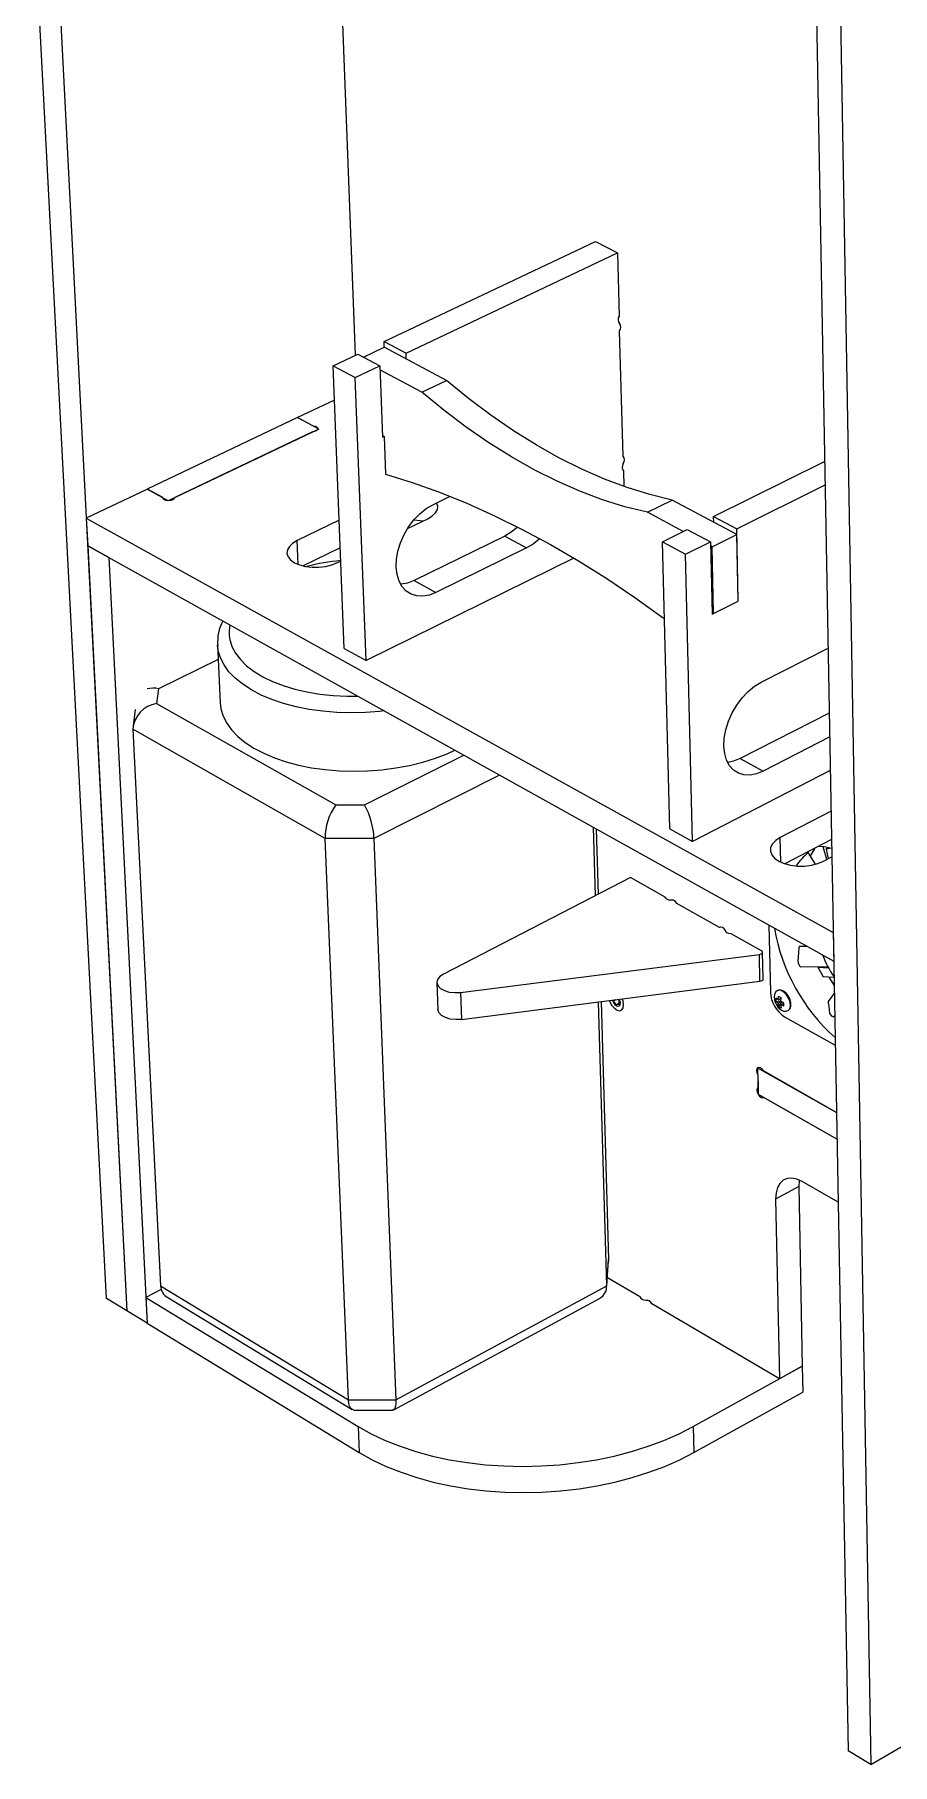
# Model space of a CAD drawing. Extents: x 0 to 158, y 0 to 202.
# Drawn here: x 57.3 to 92.7, y 82.8 to 154.2 of the extents above; entities that cross this region are included whole.
import ezdxf

# ---------------------------------------------------------------- set-up
doc = ezdxf.new("R2010")
doc.units = 0
doc.layers.get('0').update_dxf_attribs({"linetype": 'CONTINUOUS'})

msp = doc.modelspace()

# ---------------------------------------------------------------- linework, layer by layer
at = {"color": 7, "linetype": 'CONTINUOUS'}
for p, q in [((89.128, 178.82), (90.871, 83.356)), ((90.179, 177.009), (91.8, 82.79)), ((70.55, 140.945), (69.689, 163.005)), ((60.276, 102.02), (57.303, 158.913)), ((58.215, 157.961), (61.113, 101.51)), ((71.72, 141.5), (80.443, 145.633)), ((80.443, 145.633), (81.355, 145.163)), ((72.631, 141.017), (81.355, 145.163)), ((81.355, 145.163), (81.426, 142.555)), ((81.43, 142.254), (81.393, 142.305)), ((71.72, 141.5), (72.631, 141.017)), ((71.729, 141.264), (71.72, 141.5)), ((81.583, 136.775), (81.442, 141.939)), ((69.615, 140.502), (70.637, 140.987)), ((70.637, 140.987), (71.547, 140.502)), ((70.877, 140.859), (71.729, 141.264)), ((74.296, 139.901), (71.729, 141.264)), ((72.639, 140.781), (72.631, 141.017)), ((69.615, 140.502), (70.525, 140.016)), ((70.082, 128.834), (69.615, 140.502)), ((70.525, 140.016), (71.547, 140.502)), ((70.981, 128.336), (70.525, 140.016)), ((71.547, 140.502), (71.659, 137.557)), ((73.276, 139.414), (71.554, 140.331)), ((73.276, 139.414), (74.296, 139.901)), ((69.672, 139.084), (68.155, 138.362)), ((68.155, 138.362), (61.949, 135.408)), ((69.025, 137.893), (62.818, 134.931)), ((68.772, 137.773), (63.092, 135.061)), ((69.025, 137.893), (68.155, 138.362)), ((68.155, 138.362), (68.794, 138.018)), ((71.657, 137.623), (71.723, 137.588)), ((71.659, 137.557), (71.723, 137.588)), ((71.723, 137.588), (71.782, 136.035)), ((85.319, 134.285), (89.9, 136.553)), ((81.6, 136.166), (81.617, 135.52)), ((61.958, 135.412), (59.434, 134.211)), ((62.818, 134.931), (61.949, 135.408)), ((62.596, 135.061), (61.958, 135.412)), ((73.734, 134.768), (74.447, 135.115)), ((82.585, 134.455), (83.605, 134.958)), ((86.277, 133.539), (83.605, 134.958)), ((86.272, 133.779), (89.918, 135.59)), ((59.434, 134.211), (90.255, 117.115)), ((59.434, 134.211), (59.493, 133.073)), ((72.695, 133.788), (73.524, 134.192)), ((84.067, 133.665), (82.585, 134.455)), ((85.319, 134.285), (86.272, 133.779)), ((85.324, 134.045), (85.319, 134.285)), ((69.87, 134.125), (68.138, 133.286)), ((83.209, 133.24), (84.234, 133.747)), ((84.234, 133.747), (85.186, 133.24)), ((85.256, 133.032), (86.277, 133.539)), ((86.338, 130.793), (86.272, 133.779)), ((86.338, 130.793), (86.277, 133.539)), ((60.36, 132.59), (59.493, 133.073)), ((59.493, 133.073), (61.113, 101.51)), ((59.493, 133.073), (90.276, 115.937)), ((69.916, 132.987), (68.388, 132.244)), ((76.703, 133.474), (72.962, 131.642)), ((77.604, 132.987), (73.863, 131.15)), ((76.703, 133.474), (77.604, 132.987)), ((83.512, 121.397), (83.209, 133.24)), ((83.209, 133.24), (84.162, 132.731)), ((84.162, 132.731), (85.186, 133.24)), ((85.186, 133.24), (85.256, 130.25)), ((85.256, 133.032), (85.19, 133.066)), ((85.32, 130.282), (85.256, 133.032)), ((60.36, 132.59), (61.953, 100.997)), ((69.799, 132.378), (69.937, 132.445)), ((79.552, 132.564), (70.981, 128.336)), ((84.453, 120.875), (84.162, 132.731)), ((72.962, 131.642), (73.863, 131.15)), ((85.256, 130.25), (86.338, 130.793)), ((85.32, 130.282), (86.338, 130.793)), ((85.255, 130.317), (85.32, 130.282)), ((64.854, 128.983), (64.963, 126.589)), ((70.082, 128.834), (70.981, 128.336)), ((87.282, 127.449), (90.041, 128.849)), ((62.418, 127.173), (62.335, 126.564)), ((62.335, 126.564), (69.737, 122.38)), ((61.458, 126.32), (61.364, 125.643)), ((90.09, 126.17), (86.418, 124.292)), ((69.297, 120.997), (61.357, 125.507)), ((61.357, 125.507), (62.499, 102.539)), ((90.108, 125.186), (87.36, 123.777)), ((86.418, 124.292), (87.36, 123.777)), ((90.133, 123.802), (84.453, 120.875)), ((69.737, 122.38), (70.915, 122.38)), ((90.163, 122.124), (88.067, 121.038)), ((80.439, 118.63), (80.357, 121.459)), ((80.473, 121.395), (80.551, 118.688)), ((83.512, 121.397), (84.453, 120.875)), ((71.305, 120.997), (69.297, 120.997)), ((70.252, 97.835), (69.297, 120.997)), ((71.305, 120.997), (72.209, 97.835)), ((90.185, 120.958), (88.253, 119.954)), ((89.987, 120.13), (89.833, 120.654)), ((90.186, 120.913), (90.143, 120.937)), ((89.526, 119.933), (89.223, 120.413)), ((89.849, 120.058), (90.198, 120.24)), ((89.958, 120.558), (90.048, 120.161)), ((81.893, 119.38), (74.178, 115.402)), ((83.326, 118.579), (81.893, 119.38)), ((83.326, 118.579), (83.326, 118.566)), ((85.565, 117.329), (83.8, 118.315)), ((85.583, 117.338), (85.565, 117.329)), ((87.293, 116.363), (86.042, 117.062)), ((87.602, 117.426), (87.661, 114.657)), ((90.255, 117.115), (90.276, 115.937)), ((89.195, 116.539), (88.848, 116.538)), ((74.882, 114.646), (87.205, 116.213)), ((87.229, 115.102), (87.205, 116.213)), ((87.361, 115.193), (87.337, 116.304)), ((88.92, 115.705), (90.032, 115.707)), ((89.622, 115.684), (89.665, 115.706)), ((89.622, 115.684), (90.06, 115.656)), ((73.904, 115.052), (73.944, 113.939)), ((74.922, 113.532), (87.229, 115.102)), ((90.289, 115.265), (89.831, 115.294)), ((90.076, 115.279), (90.295, 114.929)), ((74.882, 114.646), (74.922, 113.532)), ((80.907, 102.539), (80.566, 114.252)), ((80.679, 114.267), (80.987, 103.624)), ((81.179, 114.33), (81.18, 114.29)), ((81.282, 114.344), (81.18, 114.29)), ((81.18, 114.29), (81.304, 114.135)), ((81.382, 114.356), (81.418, 114.31)), ((81.418, 114.326), (81.392, 114.358)), ((81.422, 114.153), (81.418, 114.326)), ((87.979, 114.339), (87.883, 114.409)), ((87.886, 114.269), (88.091, 114.292)), ((87.982, 114.199), (87.886, 114.269)), ((87.979, 114.339), (87.991, 114.483)), ((87.979, 114.339), (88.104, 114.405)), ((87.982, 114.199), (88.11, 114.267)), ((88.138, 114.253), (88, 114.071)), ((88.093, 114.275), (88.105, 114.419)), ((90.3, 114.627), (90.043, 114.268)), ((81.421, 114.196), (81.304, 114.135)), ((81.304, 114.135), (81.422, 114.153)), ((88.096, 114.135), (88.219, 114.2)), ((88.244, 113.642), (90.34, 112.463)), ((90.288, 113.642), (90.318, 113.683)), ((87.148, 111.546), (87.133, 111.538)), ((87.133, 111.538), (90.39, 109.692)), ((87.133, 111.538), (87.157, 110.44)), ((90.39, 109.692), (87.371, 111.403)), ((87.139, 111.247), (87.151, 110.731)), ((87.157, 110.44), (90.411, 108.59)), ((87.395, 110.305), (90.411, 108.59)), ((88.828, 106.632), (87.877, 106.117)), ((88.828, 106.632), (88.976, 99.221)), ((90.458, 105.984), (88.972, 106.836)), ((87.877, 106.117), (88.034, 98.7)), ((80.905, 102.471), (80.985, 103.555)), ((80.907, 102.539), (80.987, 103.624)), ((80.987, 103.624), (80.985, 103.555)), ((82.301, 102.068), (80.935, 102.87)), ((62.525, 102.389), (61.899, 102.06)), ((62.499, 102.539), (70.252, 97.835)), ((72.209, 97.835), (80.907, 102.539)), ((61.113, 101.51), (60.276, 102.02)), ((61.953, 100.997), (61.113, 101.51)), ((61.899, 102.06), (70.657, 96.733)), ((61.899, 102.06), (61.953, 100.997)), ((62.794, 102.053), (70.399, 97.435)), ((72.118, 97.421), (80.614, 102.021)), ((82.301, 102.068), (82.302, 102.053)), ((88.034, 98.7), (82.764, 101.796)), ((61.953, 100.997), (70.701, 95.66)), ((84.475, 96.733), (88.976, 99.221)), ((88.976, 99.221), (88.034, 98.7)), ((88.976, 99.221), (88.998, 98.154)), ((70.252, 97.835), (72.209, 97.835)), ((84.502, 95.66), (88.998, 98.154)), ((70.478, 97.413), (72.085, 97.413)), ((70.657, 96.733), (70.701, 95.66)), ((84.475, 96.733), (84.502, 95.66)), ((91.8, 82.79), (102.597, 89.065)), ((91.8, 82.79), (90.871, 83.356))]:
    msp.add_line(p, q, dxfattribs=at)
at = {"color": 8, "linetype": 'CONTINUOUS'}
for p, q in [((68.179, 132.308), (68.138, 133.286)), ((64.883, 128.744), (64.855, 128.968)), ((64.882, 128.377), (62.418, 127.173)), ((70.915, 122.38), (75.008, 124.436)), ((76.488, 123.613), (71.305, 120.997)), ((88.088, 120.019), (88.067, 121.038))]:
    msp.add_line(p, q, dxfattribs=at)
at = {"color": 7, "linetype": 'CONTINUOUS'}
for points in [[(83.605, 134.958), (82.682, 135.184), (81.751, 135.473), (80.815, 135.824), (79.876, 136.236), (78.936, 136.707), (77.997, 137.236), (77.062, 137.821), (76.132, 138.462), (75.209, 139.156), (74.296, 139.901)], [(82.585, 134.455), (81.662, 134.683), (80.731, 134.973), (79.796, 135.325), (78.857, 135.739), (77.917, 136.211), (76.978, 136.742), (76.043, 137.329), (75.112, 137.971), (74.19, 138.667), (73.276, 139.414)], [(68.794, 138.018), (68.873, 138.004), (68.935, 137.976), (68.975, 137.939), (68.986, 137.897), (68.967, 137.854), (68.921, 137.817), (68.853, 137.788), (68.772, 137.773)], [(81.595, 136.477), (81.591, 136.471), (81.553, 136.381), (81.542, 136.292), (81.558, 136.217), (81.6, 136.166)], [(71.782, 136.035), (72.887, 135.689), (74.006, 135.287), (75.137, 134.829), (76.277, 134.316), (77.426, 133.748), (78.582, 133.126), (79.743, 132.449), (80.908, 131.719), (82.075, 130.937), (83.243, 130.102), (83.29, 130.068)], [(63.092, 135.061), (63.066, 135.013), (63.007, 134.972), (62.923, 134.944), (62.826, 134.935), (62.733, 134.944), (62.656, 134.972), (62.608, 135.013), (62.596, 135.061)], [(73.863, 131.15), (73.59, 131.043), (73.323, 130.995), (73.07, 131.006), (72.838, 131.076), (72.636, 131.204), (72.469, 131.385), (72.342, 131.614), (72.26, 131.884), (72.224, 132.187), (72.236, 132.513), (72.296, 132.853), (72.401, 133.197), (72.55, 133.533), (72.736, 133.851), (72.955, 134.142), (73.199, 134.397), (73.461, 134.608), (73.734, 134.768)], [(73.524, 134.192), (73.71, 134.304), (73.844, 134.432), (73.92, 134.571), (73.934, 134.714), (73.891, 134.845)], [(73.304, 134.085), (73.207, 134.105), (72.96, 134.135)], [(77.206, 133.821), (76.971, 133.633), (76.703, 133.474)], [(68.138, 133.286), (67.95, 133.174), (67.814, 133.044), (67.734, 132.904), (67.717, 132.76), (67.762, 132.62), (67.868, 132.49), (68.029, 132.377), (68.238, 132.287), (68.483, 132.224), (68.752, 132.192), (69.033, 132.193), (69.31, 132.225), (69.569, 132.288), (69.799, 132.378)], [(78.122, 133.348), (77.872, 133.147), (77.604, 132.987)], [(72.962, 131.642), (72.689, 131.536), (72.429, 131.488)], [(87.36, 123.777), (87.087, 123.664), (86.82, 123.611), (86.569, 123.618), (86.339, 123.686), (86.14, 123.813), (85.976, 123.994), (85.853, 124.224), (85.775, 124.497), (85.743, 124.804), (85.76, 125.136), (85.824, 125.482), (85.934, 125.833), (86.086, 126.176), (86.276, 126.502), (86.498, 126.801), (86.745, 127.064), (87.009, 127.282), (87.282, 127.449)], [(64.963, 126.589), (64.993, 126.349), (65.082, 126.049), (65.228, 125.758), (65.431, 125.476), (65.688, 125.209), (65.996, 124.957), (66.353, 124.724), (66.756, 124.512), (67.2, 124.324), (67.68, 124.161), (68.192, 124.025), (68.732, 123.917), (69.292, 123.839), (69.868, 123.791), (70.454, 123.774), (71.043, 123.788), (71.631, 123.833), (72.209, 123.909), (72.774, 124.014), (73.319, 124.148), (73.838, 124.308), (74.326, 124.494), (74.646, 124.638)], [(86.418, 124.292), (86.144, 124.18), (85.921, 124.132)], [(88.067, 121.038), (87.879, 120.917), (87.745, 120.778), (87.672, 120.627), (87.663, 120.471), (87.719, 120.32), (87.837, 120.18), (88.011, 120.058), (88.234, 119.961), (88.492, 119.893), (88.774, 119.859), (89.065, 119.859), (89.351, 119.893), (89.617, 119.961), (89.849, 120.058)], [(90.192, 120.589), (89.873, 120.649), (89.62, 120.665)], [(89.491, 120.598), (89.475, 120.575), (89.307, 120.28)], [(90.097, 120.59), (90.042, 120.57), (89.991, 120.555), (89.966, 120.552), (89.957, 120.559), (89.958, 120.563), (89.96, 120.566), (89.963, 120.568)], [(83.638, 118.453), (83.563, 118.447), (83.469, 118.457), (83.391, 118.486), (83.341, 118.529), (83.326, 118.579)], [(83.8, 118.315), (83.744, 118.39), (83.68, 118.442), (83.616, 118.462), (83.563, 118.447)], [(85.831, 117.137), (85.804, 117.195), (85.748, 117.271), (85.683, 117.323), (85.619, 117.343), (85.565, 117.329)], [(86.042, 117.062), (85.948, 117.072), (85.87, 117.101), (85.819, 117.144), (85.804, 117.195)], [(87.205, 116.213), (87.246, 116.222), (87.283, 116.236), (87.311, 116.254), (87.33, 116.276), (87.337, 116.299), (87.333, 116.323), (87.318, 116.345), (87.293, 116.363)], [(88.849, 116.537), (88.849, 116.537), (88.849, 116.538), (88.848, 116.538), (88.848, 116.538), (88.848, 116.538), (88.847, 116.538), (88.846, 116.535), (88.843, 116.524), (88.837, 116.478), (88.825, 116.292), (88.812, 116.108), (88.795, 115.93), (88.803, 115.86), (88.828, 115.791), (88.858, 115.747), (88.898, 115.714), (88.91, 115.708), (88.918, 115.705), (88.922, 115.706)], [(74.178, 115.402), (74.026, 115.299), (73.932, 115.178), (73.904, 115.05), (73.944, 114.924), (74.048, 114.811), (74.21, 114.721), (74.414, 114.66), (74.644, 114.635), (74.882, 114.646)], [(87.361, 115.193), (87.361, 115.188), (87.353, 115.165), (87.335, 115.143), (87.307, 115.125), (87.27, 115.111), (87.229, 115.102)], [(81.023, 114.31), (81.043, 114.256), (81.122, 114.109), (81.225, 113.989), (81.338, 113.912), (81.446, 113.888), (81.534, 113.921), (81.59, 114.007), (81.607, 114.133)], [(81.141, 114.326), (81.144, 114.317), (81.182, 114.227), (81.239, 114.15), (81.305, 114.097), (81.37, 114.076), (81.424, 114.09), (81.459, 114.138), (81.47, 114.211)], [(81.47, 114.211), (81.454, 114.3), (81.43, 114.362)], [(81.607, 114.133), (81.583, 114.283), (81.548, 114.378)], [(87.953, 114.718), (87.888, 114.667), (87.835, 114.571), (87.817, 114.453), (87.824, 114.364), (87.848, 114.268), (87.893, 114.161)], [(87.883, 114.409), (87.882, 114.308), (87.886, 114.269)], [(88.386, 113.896), (88.39, 113.897), (88.458, 113.972), (88.487, 114.092), (88.473, 114.241), (88.419, 114.399), (88.33, 114.544), (88.22, 114.658), (88.102, 114.723), (87.994, 114.733), (87.947, 114.715)], [(88.384, 113.898), (88.4, 113.903), (88.472, 113.979), (88.508, 114.08), (88.511, 114.208), (88.476, 114.352), (88.409, 114.492), (88.315, 114.613), (88.202, 114.7), (88.092, 114.74), (87.99, 114.733), (87.954, 114.711)], [(88.105, 114.419), (88.021, 114.465), (87.991, 114.483)], [(88.219, 114.22), (88.128, 114.257), (88.093, 114.275)], [(88.222, 114.081), (88.219, 114.18), (88.219, 114.22)], [(90.054, 114.253), (90.047, 114.266), (90.046, 114.267), (90.045, 114.268), (90.044, 114.269), (90.044, 114.269), (90.043, 114.269), (90.043, 114.269), (90.043, 114.268), (90.042, 114.267), (90.041, 114.257), (90.045, 114.22), (90.069, 114.072), (90.09, 113.93), (90.102, 113.795), (90.123, 113.744), (90.162, 113.695), (90.204, 113.665), (90.254, 113.644), (90.269, 113.64), (90.279, 113.639), (90.284, 113.64)], [(74.922, 113.532), (74.684, 113.521), (74.454, 113.546), (74.25, 113.607), (74.089, 113.697), (73.984, 113.81), (73.944, 113.936), (73.944, 113.939)], [(87.893, 114.161), (87.987, 114.025), (88.035, 113.977), (88.121, 113.914), (88.217, 113.876), (88.317, 113.872), (88.387, 113.896)], [(88, 114.071), (87.985, 114.16), (87.982, 114.199)], [(88, 114.071), (88.08, 114.023), (88.113, 114.007)], [(88.222, 114.081), (88.131, 114.118), (88.096, 114.135)], [(88.113, 114.007), (88.099, 114.096), (88.096, 114.135)], [(87.371, 111.403), (87.316, 111.479), (87.251, 111.531), (87.187, 111.552), (87.133, 111.538), (87.098, 111.492), (87.087, 111.42), (87.101, 111.334), (87.139, 111.247)], [(87.151, 110.731), (87.116, 110.685), (87.105, 110.614), (87.119, 110.528), (87.157, 110.44), (87.213, 110.364), (87.277, 110.312), (87.341, 110.291), (87.395, 110.305)], [(88.972, 106.836), (88.753, 106.935), (88.543, 106.978), (88.352, 106.964), (88.185, 106.891), (88.05, 106.765), (87.951, 106.589), (87.893, 106.37), (87.877, 106.117)], [(88.844, 106.888), (88.844, 106.884), (88.828, 106.632)], [(82.598, 101.937), (82.532, 101.932), (82.441, 101.942), (82.365, 101.972), (82.316, 102.016), (82.301, 102.068)], [(82.764, 101.796), (82.71, 101.87), (82.647, 101.922), (82.584, 101.944), (82.532, 101.932)], [(70.478, 97.413), (70.41, 97.428), (70.348, 97.481), (70.3, 97.569), (70.267, 97.688), (70.252, 97.835)], [(72.209, 97.835), (72.209, 97.688), (72.195, 97.569), (72.168, 97.481), (72.129, 97.428), (72.085, 97.413)], [(70.657, 96.733), (71.191, 96.434), (71.767, 96.161), (72.382, 95.916), (73.033, 95.7), (73.714, 95.515), (74.423, 95.362), (75.153, 95.242), (75.901, 95.155), (76.662, 95.103), (77.431, 95.086), (78.202, 95.103), (78.972, 95.155), (79.734, 95.242), (80.484, 95.362), (81.218, 95.515), (81.93, 95.7), (82.616, 95.916), (83.271, 96.161), (83.893, 96.434), (84.475, 96.733)], [(70.701, 95.66), (71.234, 95.361), (71.81, 95.088), (72.424, 94.843), (73.074, 94.626), (73.754, 94.441), (74.462, 94.287), (75.192, 94.167), (75.939, 94.08), (76.699, 94.028), (77.467, 94.011), (78.237, 94.028), (79.006, 94.08), (79.767, 94.167), (80.516, 94.287), (81.249, 94.441), (81.96, 94.626), (82.645, 94.843), (83.3, 95.088), (83.92, 95.361), (84.502, 95.66)]]:
    msp.add_lwpolyline(points, dxfattribs=at)
at = {"color": 8, "linetype": 'CONTINUOUS'}
for points in [[(65.359, 129.211), (65.446, 128.925), (65.592, 128.647), (65.794, 128.38), (66.051, 128.127), (66.359, 127.89), (66.716, 127.673), (67.117, 127.478), (67.559, 127.307), (68.036, 127.162), (68.542, 127.045), (69.073, 126.957), (69.622, 126.899), (70.184, 126.872), (70.632, 126.872)], [(71.73, 126.261), (71.538, 126.24), (70.949, 126.195), (70.358, 126.181), (69.771, 126.198), (69.193, 126.245), (68.631, 126.323), (68.091, 126.43), (67.577, 126.566), (67.095, 126.728), (66.65, 126.916), (66.247, 127.126), (65.889, 127.358), (65.58, 127.609), (65.322, 127.875), (65.119, 128.155), (64.972, 128.446), (64.883, 128.744)]]:
    msp.add_lwpolyline(points, dxfattribs=at)
at = {"color": 7, "linetype": 'CONTINUOUS'}
for centre, radius, start, end in [((81.613, 142.406), 0.239, 141.40824, 221.71313), ((81.231, 142.087), 0.258, 324.94037, 38.181), ((81.384, 136.617), 0.254, 324.70779, 38.41358), ((70.807, 123.201), 9.303, 95.36905, 104.1318), ((66.649, 129.118), 1.795, 151.70189, 184.88129), ((62.192, 126.243), 0.957, 76.35997, 105.00914), ((62.51, 125.421), 1.156, 98.72815, 175.76998), ((71.485, 121.061), 2.19, 142.97134, 181.68341), ((68.228, 120.874), 3.08, 2.28576, 29.27244), ((91.124, 118.166), 2.943, 130.44289, 144.4917), ((90.101, 120.33), 0.275, 102.65417, 120.16217), ((95.471, 118.585), 7.75, 189.54144, 228.48851), ((97.009, 119.388), 8.263, 206.63377, 209.69646), ((93.544, 117.566), 3.974, 200.19328, 214.98383), ((88.946, 114.72), 1.286, 182.76763, 236.92972), ((63.094, 102.567), 0.595, 182.77991, 239.79188), ((80.354, 102.51), 0.554, 298.03286, 2.99891)]:
    msp.add_arc(centre, radius, start, end, dxfattribs=at)
at = {"color": 8, "linetype": 'CONTINUOUS'}
msp.add_arc((66.795, 129.499), 1.465, 167.92388, 191.32447, dxfattribs=at)

doc.saveas('drawing.dxf')
